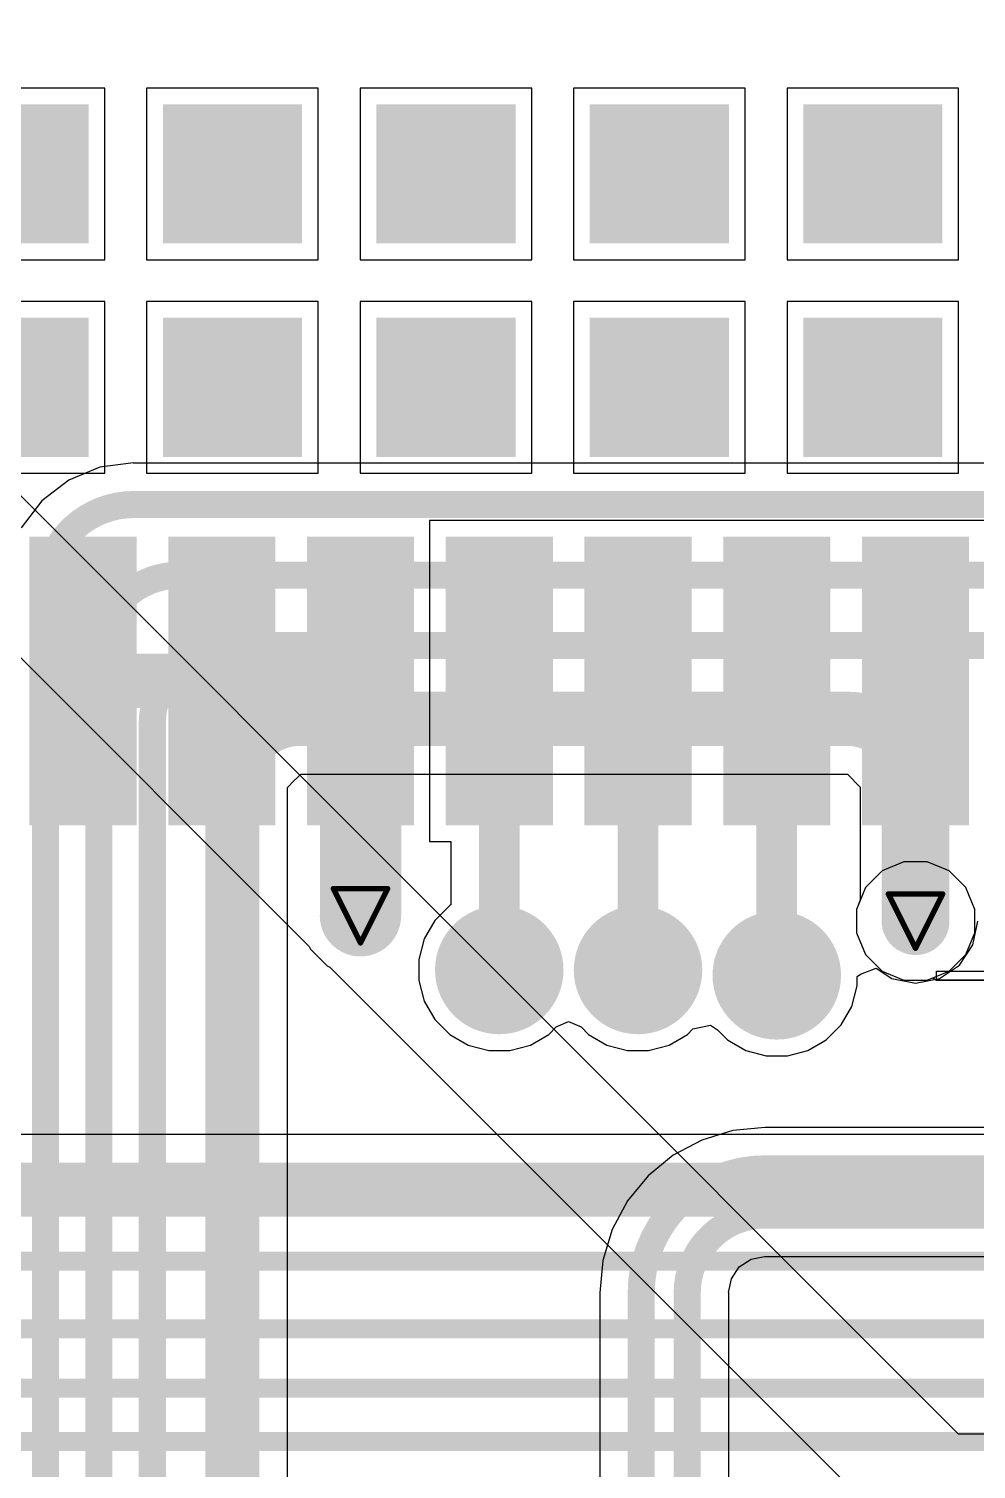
# Model space of a CAD drawing. Header units: inches. Extents: x 0 to 5359, y 0 to 5098.
# Drawn here: x 82.59 to 91.47, y 68.87 to 82.36 of the extents above; entities that cross this region are included whole.
import ezdxf

# ---------------------------------------------------------------- set-up
doc = ezdxf.new("R2010")
doc.units = ezdxf.units.IN
for name, color, linetype in [('Bottom Layer', 5, 'Continuous'), ('Drill Drawing', 1, 'Continuous'), ('Layer 1', 16, 'Continuous'), ('Layer 2', 76, 'Continuous'), ('Top Layer', 1, 'Continuous'), ('Top Paste', 8, 'Continuous'), ('Top Solder', 216, 'Continuous'), ('Via Holes', 16, 'Continuous')]:
    doc.layers.add(name, color=color, linetype=linetype)

# ---------------------------------------------------------------- blocks, each defined once
blk = doc.blocks.new('EC21EFA_512_STD_54')
at = {"layer": 'Top Layer'}
for points in [[(-13.55, 1.55), (-12.45, 1.55), (-12.45, 0.45), (-13.55, 0.45)], [(-11.55, 1.55), (-10.45, 1.55), (-10.45, 0.45), (-11.55, 0.45)], [(-17, 0.8), (-14.5, 0.8), (-14.5, 0), (-17, 0)], [(-17, -0.5), (-14.5, -0.5), (-14.5, -1.3), (-17, -1.3)], [(-13.55, -0.45), (-12.45, -0.45), (-12.45, -1.55), (-13.55, -1.55)], [(-11.55, -0.45), (-10.45, -0.45), (-10.45, -1.55), (-11.55, -1.55)], [(-17, -1.8), (-14.5, -1.8), (-14.5, -2.6), (-17, -2.6)], [(-13.55, -2.45), (-12.45, -2.45), (-12.45, -3.55), (-13.55, -3.55)], [(-11.55, -2.45), (-10.45, -2.45), (-10.45, -3.55), (-11.55, -3.55)], [(-17, -3.1), (-14.5, -3.1), (-14.5, -3.9), (-17, -3.9)], [(-17, -4.4), (-14.5, -4.4), (-14.5, -5.2), (-17, -5.2)], [(-13.55, -4.45), (-12.45, -4.45), (-12.45, -5.55), (-13.55, -5.55)], [(-11.55, -4.45), (-10.45, -4.45), (-10.45, -5.55), (-11.55, -5.55)], [(-17, -5.7), (-14.5, -5.7), (-14.5, -6.5), (-17, -6.5)], [(-13.55, -6.45), (-12.45, -6.45), (-12.45, -7.55), (-13.55, -7.55)], [(-11.55, -6.45), (-10.45, -6.45), (-10.45, -7.55), (-11.55, -7.55)], [(-17, -7), (-14.5, -7), (-14.5, -7.8), (-17, -7.8)]]:
    blk.add_hatch(color=1, dxfattribs=at).paths.add_polyline_path(points)
at = {"layer": 'Top Paste'}
for points in [[(-13.55, 1.55), (-12.45, 1.55), (-12.45, 0.45), (-13.55, 0.45)], [(-11.55, 1.55), (-10.45, 1.55), (-10.45, 0.45), (-11.55, 0.45)], [(-17, 0.8), (-14.5, 0.8), (-14.5, 0), (-17, 0)], [(-17, -0.5), (-14.5, -0.5), (-14.5, -1.3), (-17, -1.3)], [(-13.55, -0.45), (-12.45, -0.45), (-12.45, -1.55), (-13.55, -1.55)], [(-11.55, -0.45), (-10.45, -0.45), (-10.45, -1.55), (-11.55, -1.55)], [(-17, -1.8), (-14.5, -1.8), (-14.5, -2.6), (-17, -2.6)], [(-13.55, -2.45), (-12.45, -2.45), (-12.45, -3.55), (-13.55, -3.55)], [(-11.55, -2.45), (-10.45, -2.45), (-10.45, -3.55), (-11.55, -3.55)], [(-17, -3.1), (-14.5, -3.1), (-14.5, -3.9), (-17, -3.9)], [(-17, -4.4), (-14.5, -4.4), (-14.5, -5.2), (-17, -5.2)], [(-13.55, -4.45), (-12.45, -4.45), (-12.45, -5.55), (-13.55, -5.55)], [(-11.55, -4.45), (-10.45, -4.45), (-10.45, -5.55), (-11.55, -5.55)], [(-17, -5.7), (-14.5, -5.7), (-14.5, -6.5), (-17, -6.5)], [(-13.55, -6.45), (-12.45, -6.45), (-12.45, -7.55), (-13.55, -7.55)], [(-11.55, -6.45), (-10.45, -6.45), (-10.45, -7.55), (-11.55, -7.55)], [(-17, -7), (-14.5, -7), (-14.5, -7.8), (-17, -7.8)]]:
    blk.add_hatch(color=8, dxfattribs=at).paths.add_polyline_path(points)
at = {"layer": 'Top Solder'}
for points in [[(-13.652, 1.652), (-12.348, 1.652), (-12.348, 0.348), (-13.652, 0.348)], [(-11.652, 1.652), (-10.348, 1.652), (-10.348, 0.348), (-11.652, 0.348)], [(-17.102, 0.902), (-14.398, 0.902), (-14.398, -0.102), (-17.102, -0.102)], [(-17.102, -0.398), (-14.398, -0.398), (-14.398, -1.402), (-17.102, -1.402)], [(-13.652, -0.348), (-12.348, -0.348), (-12.348, -1.652), (-13.652, -1.652)], [(-11.652, -0.348), (-10.348, -0.348), (-10.348, -1.652), (-11.652, -1.652)], [(-17.102, -1.698), (-14.398, -1.698), (-14.398, -2.702), (-17.102, -2.702)], [(-13.652, -2.348), (-12.348, -2.348), (-12.348, -3.652), (-13.652, -3.652)], [(-11.652, -2.348), (-10.348, -2.348), (-10.348, -3.652), (-11.652, -3.652)], [(-17.102, -2.998), (-14.398, -2.998), (-14.398, -4.002), (-17.102, -4.002)], [(-17.102, -4.298), (-14.398, -4.298), (-14.398, -5.302), (-17.102, -5.302)], [(-13.652, -4.348), (-12.348, -4.348), (-12.348, -5.652), (-13.652, -5.652)], [(-11.652, -4.348), (-10.348, -4.348), (-10.348, -5.652), (-11.652, -5.652)], [(-17.102, -5.598), (-14.398, -5.598), (-14.398, -6.602), (-17.102, -6.602)], [(-13.652, -6.348), (-12.348, -6.348), (-12.348, -7.652), (-13.652, -7.652)], [(-11.652, -6.348), (-10.348, -6.348), (-10.348, -7.652), (-11.652, -7.652)], [(-17.102, -6.898), (-14.398, -6.898), (-14.398, -7.902), (-17.102, -7.902)]]:
    blk.add_hatch(color=216, dxfattribs=at).paths.add_polyline_path(points)

msp = doc.modelspace()

# ---------------------------------------------------------------- hatches: boundary and pattern name
at = {"layer": 'Bottom Layer'}
h = msp.add_hatch(color=5, dxfattribs=at)
edge = h.paths.add_edge_path()
edge.add_arc((85.7, 74.05), 0.3, 0, 360)
h = msp.add_hatch(color=5, dxfattribs=at)
edge = h.paths.add_edge_path()
edge.add_arc((90.9, 74), 0.3, 0, 360)
at = {"layer": 'Layer 1'}
h = msp.add_hatch(color=16, dxfattribs=at)
edge = h.paths.add_edge_path()
edge.add_arc((85.7, 74.05), 0.3, 0, 360)
h = msp.add_hatch(color=16, dxfattribs=at)
edge = h.paths.add_edge_path()
edge.add_arc((90.9, 74), 0.3, 0, 360)
at = {"layer": 'Layer 2'}
h = msp.add_hatch(color=76, dxfattribs=at)
edge = h.paths.add_edge_path()
edge.add_arc((85.7, 74.05), 0.3, 0, 360)
h = msp.add_hatch(color=76, dxfattribs=at)
edge = h.paths.add_edge_path()
edge.add_arc((90.9, 74), 0.3, 0, 360)
at = {"layer": 'Top Layer'}
h = msp.add_hatch(color=1, dxfattribs=at)
edge = h.paths.add_edge_path()
edge.add_arc((85.7, 74.05), 0.3, 0, 360)
h = msp.add_hatch(color=1, dxfattribs=at)
edge = h.paths.add_edge_path()
edge.add_arc((90.9, 74), 0.3, 0, 360)
h = msp.add_hatch(color=1, dxfattribs=at)
edge = h.paths.add_edge_path()
edge.add_arc((87, 73.542), 0.5, 0, 360)
h = msp.add_hatch(color=1, dxfattribs=at)
edge = h.paths.add_edge_path()
edge.add_arc((88.3, 73.542), 0.5, 0, 360)
h = msp.add_hatch(color=1, dxfattribs=at)
edge = h.paths.add_edge_path()
edge.add_arc((89.6, 73.492), 0.5, 0, 360)
at = {"layer": 'Top Paste'}
h = msp.add_hatch(color=8, dxfattribs=at)
edge = h.paths.add_edge_path()
edge.add_arc((87, 73.542), 0.5, 0, 360)
h = msp.add_hatch(color=8, dxfattribs=at)
edge = h.paths.add_edge_path()
edge.add_arc((88.3, 73.542), 0.5, 0, 360)
h = msp.add_hatch(color=8, dxfattribs=at)
edge = h.paths.add_edge_path()
edge.add_arc((89.6, 73.492), 0.5, 0, 360)
at = {"layer": 'Top Solder'}
h = msp.add_hatch(color=216, dxfattribs=at)
edge = h.paths.add_edge_path()
edge.add_arc((87, 73.542), 0.602, 0, 360)
h = msp.add_hatch(color=216, dxfattribs=at)
edge = h.paths.add_edge_path()
edge.add_arc((88.3, 73.542), 0.602, 0, 360)
h = msp.add_hatch(color=216, dxfattribs=at)
edge = h.paths.add_edge_path()
edge.add_arc((89.6, 73.492), 0.602, 0, 360)
at = {"layer": 'Via Holes'}
h = msp.add_hatch(color=7, dxfattribs=at)
edge = h.paths.add_edge_path()
edge.add_arc((85.7, 74.05), 0.15, 0, 360)
h = msp.add_hatch(color=7, dxfattribs=at)
edge = h.paths.add_edge_path()
edge.add_arc((90.9, 74), 0.15, 0, 360)

# ---------------------------------------------------------------- linework, layer by layer
at = {"layer": 'Bottom Layer'}
for p, q in [((83.573, 78.293), (83.259, 78.252)), ((83.573, 78.29), (83.573, 78.293)), ((94.375, 78.29), (83.573, 78.29)), ((82.966, 78.13), (82.714, 77.937)), ((83.259, 78.252), (82.966, 78.13)), ((82.714, 77.937), (82.521, 77.685)), ((85.017, 75.251), (85.077, 75.317)), ((85.077, 75.317), (85.143, 75.377)), ((85.143, 75.377), (90.26, 75.377)), ((90.26, 75.377), (90.261, 75.377)), ((90.261, 75.377), (90.382, 75.256)), ((85.017, 54.311), (85.017, 75.251)), ((90.382, 75.256), (90.382, 75.255)), ((90.382, 75.255), (90.382, 74.197)), ((90.382, 74.197), (90.346, 74.11)), ((90.346, 74.11), (90.346, 73.89)), ((90.346, 73.89), (90.43, 73.686)), ((90.43, 73.686), (90.586, 73.53)), ((90.586, 73.53), (90.79, 73.446)), ((90.79, 73.446), (91.01, 73.446)), ((91.01, 73.446), (91.063, 73.468)), ((91.063, 73.468), (91.095, 73.446)), ((91.095, 73.53), (95.221, 73.53)), ((91.095, 73.446), (91.095, 73.53)), ((95.221, 73.446), (91.095, 73.446)), ((91.095, 73.446), (91.095, 73.446)), ((91.095, 73.446), (94.971, 73.446)), ((89.49, 72.067), (89.188, 72.038)), ((95.501, 72.067), (89.49, 72.067)), ((89.49, 72.067), (89.49, 72.067)), ((88.897, 71.949), (88.629, 71.806)), ((89.188, 72.038), (88.897, 71.949)), ((88.629, 71.806), (88.395, 71.614)), ((88.395, 71.614), (88.202, 71.379)), ((88.202, 71.379), (88.059, 71.111)), ((88.059, 71.111), (87.971, 70.821)), ((89.359, 70.834), (89.486, 70.859)), ((89.486, 70.859), (89.49, 70.859)), ((89.49, 70.859), (95.647, 70.859)), ((87.971, 70.821), (87.941, 70.519)), ((89.175, 70.649), (89.249, 70.76)), ((89.249, 70.76), (89.359, 70.834)), ((89.149, 70.522), (89.175, 70.649)), ((87.941, 70.519), (87.941, 70.519)), ((87.941, 70.519), (87.941, 46.831)), ((89.15, 70.519), (89.149, 70.522)), ((89.15, 66.611), (89.15, 70.519))]:
    msp.add_line(p, q, dxfattribs=at)
for points in [[(82.749, 77.078, 0.254, 0.254, -0.414214), (83.573, 77.902, 0.254, 0.254, 0)], [(83.573, 77.902, 0.254, 0.254, 0), (94.375, 77.902, 0.254, 0.254, 0)], [(83.249, 76.489, 0.254, 0.254, -0.414214), (84, 77.24, 0.254, 0.254, 0)], [(84, 77.24, 0.254, 0.254, 0), (93.153, 77.24, 0.254, 0.254, 0)], [(82.749, 52.758, 0.254, 0.254, 0), (82.749, 77.078, 0.254, 0.254, 0)], [(83.749, 75.852, 0.254, 0.254, -0.414214), (84.478, 76.581, 0.254, 0.254, 0)], [(84.478, 76.581, 0.254, 0.254, 0), (91.937, 76.581, 0.254, 0.254, 0)], [(83.249, 52.758, 0.254, 0.254, 0), (83.249, 76.489, 0.254, 0.254, 0)], [(84.499, 75.263, 0.508, 0.508, -0.414214), (85.132, 75.895, 0.508, 0.508, 0)], [(85.132, 75.895, 0.508, 0.508, 0), (90.26, 75.895, 0.508, 0.508, 0)], [(90.26, 75.895, 0.508, 0.508, -0.414214), (90.9, 75.255, 0.508, 0.508, 0)], [(83.749, 52.758, 0.254, 0.254, 0), (83.749, 75.852, 0.254, 0.254, 0)], [(84.499, 54.114, 0.508, 0.508, 0), (84.499, 75.263, 0.508, 0.508, 0)], [(90.9, 74, 0.508, 0.508, 0), (90.9, 75.255, 0.508, 0.508, 0)], [(88.33, 70.519, 0.254, 0.254, -0.414214), (89.49, 71.679, 0.254, 0.254, 0)], [(89.49, 71.679, 0.254, 0.254, 0), (95.646, 71.679, 0.254, 0.254, 0)], [(88.761, 70.519, 0.254, 0.254, -0.414214), (89.49, 71.247, 0.254, 0.254, 0)], [(89.49, 71.247, 0.254, 0.254, 0), (95.647, 71.247, 0.254, 0.254, 0)], [(88.33, 46.687, 0.254, 0.254, 0), (88.33, 70.519, 0.254, 0.254, 0)], [(88.761, 46.686, 0.254, 0.254, 0), (88.761, 70.519, 0.254, 0.254, 0)]]:
    msp.add_lwpolyline(points, format="xyseb", dxfattribs=at)
for points in [[(83.51, 77.902, 0.127, 0.127, 1), (83.637, 77.902, 0.127, 0.127, 1)], [(83.51, 77.902, 0.127, 0.127, 1), (83.637, 77.902, 0.127, 0.127, 1)], [(83.936, 77.24, 0.127, 0.127, 1), (84.063, 77.24, 0.127, 0.127, 1)], [(83.936, 77.24, 0.127, 0.127, 1), (84.063, 77.24, 0.127, 0.127, 1)], [(82.686, 77.078, 0.127, 0.127, 1), (82.813, 77.078, 0.127, 0.127, 1)], [(82.686, 77.078, 0.127, 0.127, 1), (82.813, 77.078, 0.127, 0.127, 1)], [(84.415, 76.581, 0.127, 0.127, 1), (84.542, 76.581, 0.127, 0.127, 1)], [(84.415, 76.581, 0.127, 0.127, 1), (84.542, 76.581, 0.127, 0.127, 1)], [(83.186, 76.489, 0.127, 0.127, 1), (83.313, 76.489, 0.127, 0.127, 1)], [(83.186, 76.489, 0.127, 0.127, 1), (83.313, 76.489, 0.127, 0.127, 1)], [(85.005, 75.895, 0.254, 0.254, 1), (85.259, 75.895, 0.254, 0.254, 1)], [(85.005, 75.895, 0.254, 0.254, 1), (85.259, 75.895, 0.254, 0.254, 1)], [(90.133, 75.895, 0.254, 0.254, 1), (90.387, 75.895, 0.254, 0.254, 1)], [(90.133, 75.895, 0.254, 0.254, 1), (90.387, 75.895, 0.254, 0.254, 1)], [(83.686, 75.852, 0.127, 0.127, 1), (83.813, 75.852, 0.127, 0.127, 1)], [(83.686, 75.852, 0.127, 0.127, 1), (83.813, 75.852, 0.127, 0.127, 1)], [(84.372, 75.263, 0.254, 0.254, 1), (84.626, 75.263, 0.254, 0.254, 1)], [(84.372, 75.263, 0.254, 0.254, 1), (84.626, 75.263, 0.254, 0.254, 1)], [(90.773, 75.255, 0.254, 0.254, 1), (91.027, 75.255, 0.254, 0.254, 1)], [(90.773, 75.255, 0.254, 0.254, 1), (91.027, 75.255, 0.254, 0.254, 1)], [(90.773, 74, 0.254, 0.254, 1), (91.027, 74, 0.254, 0.254, 1)], [(89.426, 71.679, 0.127, 0.127, 1), (89.553, 71.679, 0.127, 0.127, 1)], [(89.426, 71.679, 0.127, 0.127, 1), (89.553, 71.679, 0.127, 0.127, 1)], [(89.426, 71.247, 0.127, 0.127, 1), (89.553, 71.247, 0.127, 0.127, 1)], [(89.426, 71.247, 0.127, 0.127, 1), (89.553, 71.247, 0.127, 0.127, 1)], [(88.266, 70.519, 0.127, 0.127, 1), (88.393, 70.519, 0.127, 0.127, 1)], [(88.266, 70.519, 0.127, 0.127, 1), (88.393, 70.519, 0.127, 0.127, 1)], [(88.698, 70.519, 0.127, 0.127, 1), (88.825, 70.519, 0.127, 0.127, 1)], [(88.698, 70.519, 0.127, 0.127, 1), (88.825, 70.519, 0.127, 0.127, 1)]]:
    msp.add_lwpolyline(points, format="xyseb", close=True, dxfattribs=at)
at = {"layer": 'Drill Drawing'}
for points in [[(85.446, 74.304, 0.0508, 0.0508, 0), (85.954, 74.304, 0.0508, 0.0508, 0)], [(85.446, 74.304, 0.0508, 0.0508, 0), (85.7, 73.796, 0.0508, 0.0508, 0)], [(85.7, 73.796, 0.0508, 0.0508, 0), (85.954, 74.304, 0.0508, 0.0508, 0)], [(90.646, 74.254, 0.0508, 0.0508, 0), (91.154, 74.254, 0.0508, 0.0508, 0)], [(90.646, 74.254, 0.0508, 0.0508, 0), (90.9, 73.746, 0.0508, 0.0508, 0)], [(90.9, 73.746, 0.0508, 0.0508, 0), (91.154, 74.254, 0.0508, 0.0508, 0)]]:
    msp.add_lwpolyline(points, format="xyseb", dxfattribs=at)
for points in [[(85.433, 74.304, 0.0254, 0.0254, 1), (85.459, 74.304, 0.0254, 0.0254, 1)], [(85.433, 74.304, 0.0254, 0.0254, 1), (85.459, 74.304, 0.0254, 0.0254, 1)], [(85.941, 74.304, 0.0254, 0.0254, 1), (85.967, 74.304, 0.0254, 0.0254, 1)], [(85.941, 74.304, 0.0254, 0.0254, 1), (85.967, 74.304, 0.0254, 0.0254, 1)], [(90.633, 74.254, 0.0254, 0.0254, 1), (90.659, 74.254, 0.0254, 0.0254, 1)], [(90.633, 74.254, 0.0254, 0.0254, 1), (90.659, 74.254, 0.0254, 0.0254, 1)], [(91.141, 74.254, 0.0254, 0.0254, 1), (91.167, 74.254, 0.0254, 0.0254, 1)], [(91.141, 74.254, 0.0254, 0.0254, 1), (91.167, 74.254, 0.0254, 0.0254, 1)], [(85.687, 73.796, 0.0254, 0.0254, 1), (85.713, 73.796, 0.0254, 0.0254, 1)], [(85.687, 73.796, 0.0254, 0.0254, 1), (85.713, 73.796, 0.0254, 0.0254, 1)], [(90.887, 73.746, 0.0254, 0.0254, 1), (90.913, 73.746, 0.0254, 0.0254, 1)], [(90.887, 73.746, 0.0254, 0.0254, 1), (90.913, 73.746, 0.0254, 0.0254, 1)]]:
    msp.add_lwpolyline(points, format="xyseb", close=True, dxfattribs=at)
at = {"layer": 'Layer 1'}
for p, q in [((90.79, 74.554), (90.586, 74.47)), ((91.01, 74.554), (90.79, 74.554)), ((91.214, 74.47), (91.01, 74.554)), ((90.586, 74.47), (90.43, 74.314)), ((91.37, 74.314), (91.214, 74.47)), ((90.43, 74.314), (90.346, 74.11)), ((91.454, 74.11), (91.37, 74.314)), ((90.346, 74.11), (90.346, 73.89)), ((91.454, 73.89), (91.454, 74.11)), ((90.346, 73.89), (90.43, 73.686)), ((91.37, 73.686), (91.454, 73.89)), ((90.43, 73.686), (90.586, 73.53)), ((91.214, 73.53), (91.37, 73.686)), ((90.586, 73.53), (90.79, 73.446)), ((90.79, 73.446), (91.01, 73.446)), ((91.01, 73.446), (91.214, 73.53))]:
    msp.add_line(p, q, dxfattribs=at)
at = {"layer": 'Layer 2'}
for p, q in [((91.303, 69.195), (71.679, 88.82)), ((70.5, 88.482), (85.219, 73.763)), ((90.79, 74.554), (90.586, 74.47)), ((91.01, 74.554), (90.79, 74.554)), ((91.214, 74.47), (91.01, 74.554)), ((90.586, 74.47), (90.43, 74.314)), ((91.37, 74.314), (91.214, 74.47)), ((90.43, 74.314), (90.346, 74.11)), ((91.454, 74.11), (91.37, 74.314)), ((90.346, 74.11), (90.346, 73.89)), ((91.454, 73.89), (91.454, 74.11)), ((90.346, 73.89), (90.43, 73.686)), ((91.37, 73.686), (91.454, 73.89)), ((85.219, 73.763), (85.23, 73.736)), ((85.23, 73.736), (85.386, 73.58)), ((90.43, 73.686), (90.586, 73.53)), ((91.214, 73.53), (91.37, 73.686)), ((85.386, 73.58), (85.413, 73.569)), ((85.413, 73.569), (90.691, 68.292)), ((90.586, 73.53), (90.79, 73.446)), ((90.79, 73.446), (91.01, 73.446)), ((91.01, 73.446), (91.214, 73.53)), ((109.612, 69.195), (91.303, 69.195))]:
    msp.add_line(p, q, dxfattribs=at)
at = {"layer": 'Top Layer'}
for p, q in [((83.304, 81.804), (81.696, 81.804)), ((83.304, 80.196), (83.304, 81.804)), ((85.304, 81.804), (83.696, 81.804)), ((83.696, 81.804), (83.696, 80.196)), ((85.304, 80.196), (85.304, 81.804)), ((87.304, 81.804), (85.696, 81.804)), ((85.696, 81.804), (85.696, 80.196)), ((87.304, 80.196), (87.304, 81.804)), ((89.304, 81.804), (87.696, 81.804)), ((87.696, 81.804), (87.696, 80.196)), ((89.304, 80.196), (89.304, 81.804)), ((91.304, 81.804), (89.696, 81.804)), ((89.696, 81.804), (89.696, 80.196)), ((91.304, 80.196), (91.304, 81.804)), ((81.696, 80.196), (83.304, 80.196)), ((83.696, 80.196), (85.304, 80.196)), ((85.696, 80.196), (87.304, 80.196)), ((87.696, 80.196), (89.304, 80.196)), ((89.696, 80.196), (91.304, 80.196)), ((83.304, 79.804), (81.696, 79.804)), ((83.304, 78.196), (83.304, 79.804)), ((85.304, 79.804), (83.696, 79.804)), ((83.696, 79.804), (83.696, 78.196)), ((85.304, 78.196), (85.304, 79.804)), ((87.304, 79.804), (85.696, 79.804)), ((85.696, 79.804), (85.696, 78.196)), ((87.304, 78.196), (87.304, 79.804)), ((89.304, 79.804), (87.696, 79.804)), ((87.696, 79.804), (87.696, 78.196)), ((89.304, 78.196), (89.304, 79.804)), ((91.304, 79.804), (89.696, 79.804)), ((89.696, 79.804), (89.696, 78.196)), ((91.304, 78.196), (91.304, 79.804)), ((81.696, 78.196), (83.304, 78.196)), ((83.696, 78.196), (85.304, 78.196)), ((85.696, 78.196), (87.304, 78.196)), ((87.696, 78.196), (89.304, 78.196)), ((89.696, 78.196), (91.304, 78.196)), ((96.754, 77.754), (86.346, 77.754)), ((86.346, 77.754), (86.346, 74.746)), ((86.346, 74.746), (86.547, 74.746)), ((86.547, 74.746), (86.547, 74.151)), ((86.537, 74.145), (86.397, 74.005)), ((86.547, 74.151), (86.537, 74.145)), ((86.397, 74.005), (86.297, 73.833)), ((91.438, 73.777), (91.483, 74)), ((86.297, 73.833), (86.246, 73.641)), ((91.312, 73.588), (91.438, 73.777)), ((86.246, 73.641), (86.246, 73.443)), ((90.383, 73.504), (90.532, 73.559)), ((90.532, 73.559), (90.677, 73.462)), ((91.123, 73.462), (91.312, 73.588)), ((86.246, 73.443), (86.297, 73.251)), ((90.354, 73.48), (90.383, 73.504)), ((90.354, 73.393), (90.354, 73.48)), ((90.677, 73.462), (90.9, 73.417)), ((90.9, 73.417), (91.123, 73.462)), ((90.303, 73.201), (90.354, 73.393)), ((86.297, 73.251), (86.397, 73.079)), ((90.203, 73.029), (90.303, 73.201)), ((86.397, 73.079), (86.537, 72.939)), ((87.463, 72.939), (87.532, 73.008)), ((87.532, 73.008), (87.65, 73.059)), ((87.65, 73.059), (87.768, 73.008)), ((87.768, 73.008), (87.837, 72.939)), ((88.814, 72.99), (88.98, 73.026)), ((88.98, 73.026), (89.045, 72.981)), ((90.063, 72.889), (90.203, 73.029)), ((86.537, 72.939), (86.709, 72.839)), ((87.291, 72.839), (87.463, 72.939)), ((87.837, 72.939), (88.009, 72.839)), ((88.591, 72.839), (88.763, 72.939)), ((88.763, 72.939), (88.814, 72.99)), ((89.045, 72.981), (89.137, 72.889)), ((89.137, 72.889), (89.309, 72.789)), ((89.891, 72.789), (90.063, 72.889)), ((86.709, 72.839), (86.901, 72.788)), ((86.901, 72.788), (87.099, 72.788)), ((87.099, 72.788), (87.291, 72.839)), ((88.009, 72.839), (88.201, 72.788)), ((88.201, 72.788), (88.399, 72.788)), ((88.399, 72.788), (88.591, 72.839)), ((89.309, 72.789), (89.501, 72.738)), ((89.501, 72.738), (89.699, 72.738)), ((89.699, 72.738), (89.891, 72.789)), ((105.139, 72.002), (79.455, 72.002))]:
    msp.add_line(p, q, dxfattribs=at)
for points in [[(85.7, 74.05, 0.762, 0.762, 0), (85.7, 76.25, 0.762, 0.762, 0)], [(90.9, 74, 0.635, 0.635, 0), (90.9, 76.25, 0.635, 0.635, 0)], [(83.1, 76.25, 0.508, 0.508, 0), (84.4, 76.25, 0.508, 0.508, 0)], [(84.4, 76.25, 0.508, 0.508, 0), (85.7, 76.25, 0.508, 0.508, 0)], [(87, 73.542, 0.381, 0.381, 0), (87, 76.25, 0.381, 0.381, 0)], [(88.3, 73.542, 0.381, 0.381, 0), (88.3, 76.25, 0.381, 0.381, 0)], [(89.6, 73.492, 0.381, 0.381, 0), (89.6, 76.25, 0.381, 0.381, 0)], [(87, 73.492, 0.381, 0.381, 0), (87, 73.542, 0.381, 0.381, 0)], [(88.3, 73.492, 0.381, 0.381, 0), (88.3, 73.542, 0.381, 0.381, 0)], [(79.455, 71.484, 0.508, 0.508, 0), (105.139, 71.484, 0.508, 0.508, 0)], [(70.142, 70.815, 0.178, 0.178, 0), (105.258, 70.815, 0.178, 0.178, 0)], [(68.894, 70.18, 0.178, 0.178, 0), (105.399, 70.18, 0.178, 0.178, 0)], [(67.721, 69.624, 0.178, 0.178, 0), (103.934, 69.624, 0.178, 0.178, 0)], [(67.787, 69.124, 0.178, 0.178, 0), (102.554, 69.124, 0.178, 0.178, 0)]]:
    msp.add_lwpolyline(points, format="xyseb", dxfattribs=at)
for points in [[(85.509, 76.25, 0.381, 0.381, 1), (85.89, 76.25, 0.381, 0.381, 1)], [(90.741, 76.25, 0.318, 0.318, 1), (91.059, 76.25, 0.318, 0.318, 1)], [(82.973, 76.25, 0.254, 0.254, 1), (83.227, 76.25, 0.254, 0.254, 1)], [(84.273, 76.25, 0.254, 0.254, 1), (84.527, 76.25, 0.254, 0.254, 1)], [(84.273, 76.25, 0.254, 0.254, 1), (84.527, 76.25, 0.254, 0.254, 1)], [(85.573, 76.25, 0.254, 0.254, 1), (85.827, 76.25, 0.254, 0.254, 1)], [(86.905, 76.25, 0.191, 0.191, 1), (87.095, 76.25, 0.191, 0.191, 1)], [(88.205, 76.25, 0.191, 0.191, 1), (88.395, 76.25, 0.191, 0.191, 1)], [(89.505, 76.25, 0.191, 0.191, 1), (89.695, 76.25, 0.191, 0.191, 1)], [(85.509, 74.05, 0.381, 0.381, 1), (85.89, 74.05, 0.381, 0.381, 1)], [(90.741, 74, 0.318, 0.318, 1), (91.059, 74, 0.318, 0.318, 1)], [(86.905, 73.542, 0.191, 0.191, 1), (87.095, 73.542, 0.191, 0.191, 1)], [(86.905, 73.542, 0.191, 0.191, 1), (87.095, 73.542, 0.191, 0.191, 1)], [(86.905, 73.492, 0.191, 0.191, 1), (87.095, 73.492, 0.191, 0.191, 1)], [(88.205, 73.542, 0.191, 0.191, 1), (88.395, 73.542, 0.191, 0.191, 1)], [(88.205, 73.542, 0.191, 0.191, 1), (88.395, 73.542, 0.191, 0.191, 1)], [(88.205, 73.492, 0.191, 0.191, 1), (88.395, 73.492, 0.191, 0.191, 1)], [(89.505, 73.492, 0.191, 0.191, 1), (89.695, 73.492, 0.191, 0.191, 1)]]:
    msp.add_lwpolyline(points, format="xyseb", close=True, dxfattribs=at)

# ---------------------------------------------------------------- block references
at = {"rotation": 90}
msp.add_blockref('EC21EFA_512_STD_54', (83.5, 92), dxfattribs=at)

doc.saveas('drawing.dxf')
